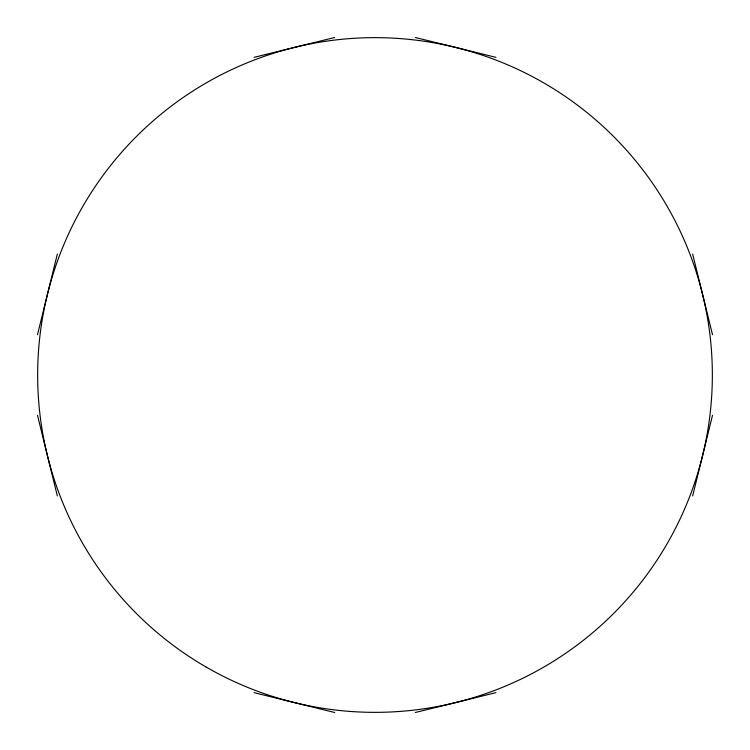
<?xml version="1.0" encoding="UTF-8"?>
<svg xmlns="http://www.w3.org/2000/svg" width="750" height="750" viewBox="0 0 750 750"><rect width="100%" height="100%" fill="white"/><g stroke="black" fill="none" stroke-linecap="round" stroke-linejoin="round"><path stroke-width="1.12" d="M37.5 334.688L57.347 254.053M692.653 495.947L712.5 415.312M254.053 57.347L334.688 37.5M415.312 712.5L495.947 692.653M415.312 37.5L495.947 57.347M254.053 692.653L334.688 712.5M692.653 254.053L712.5 334.688M37.5 415.312L57.347 495.947M206.325 667.153A337.35 337.35 0 0 0 712.35 375A337.35 337.35 0 0 0 206.325 82.847A337.35 337.35 0 0 0 206.325 667.153"/></g></svg>
